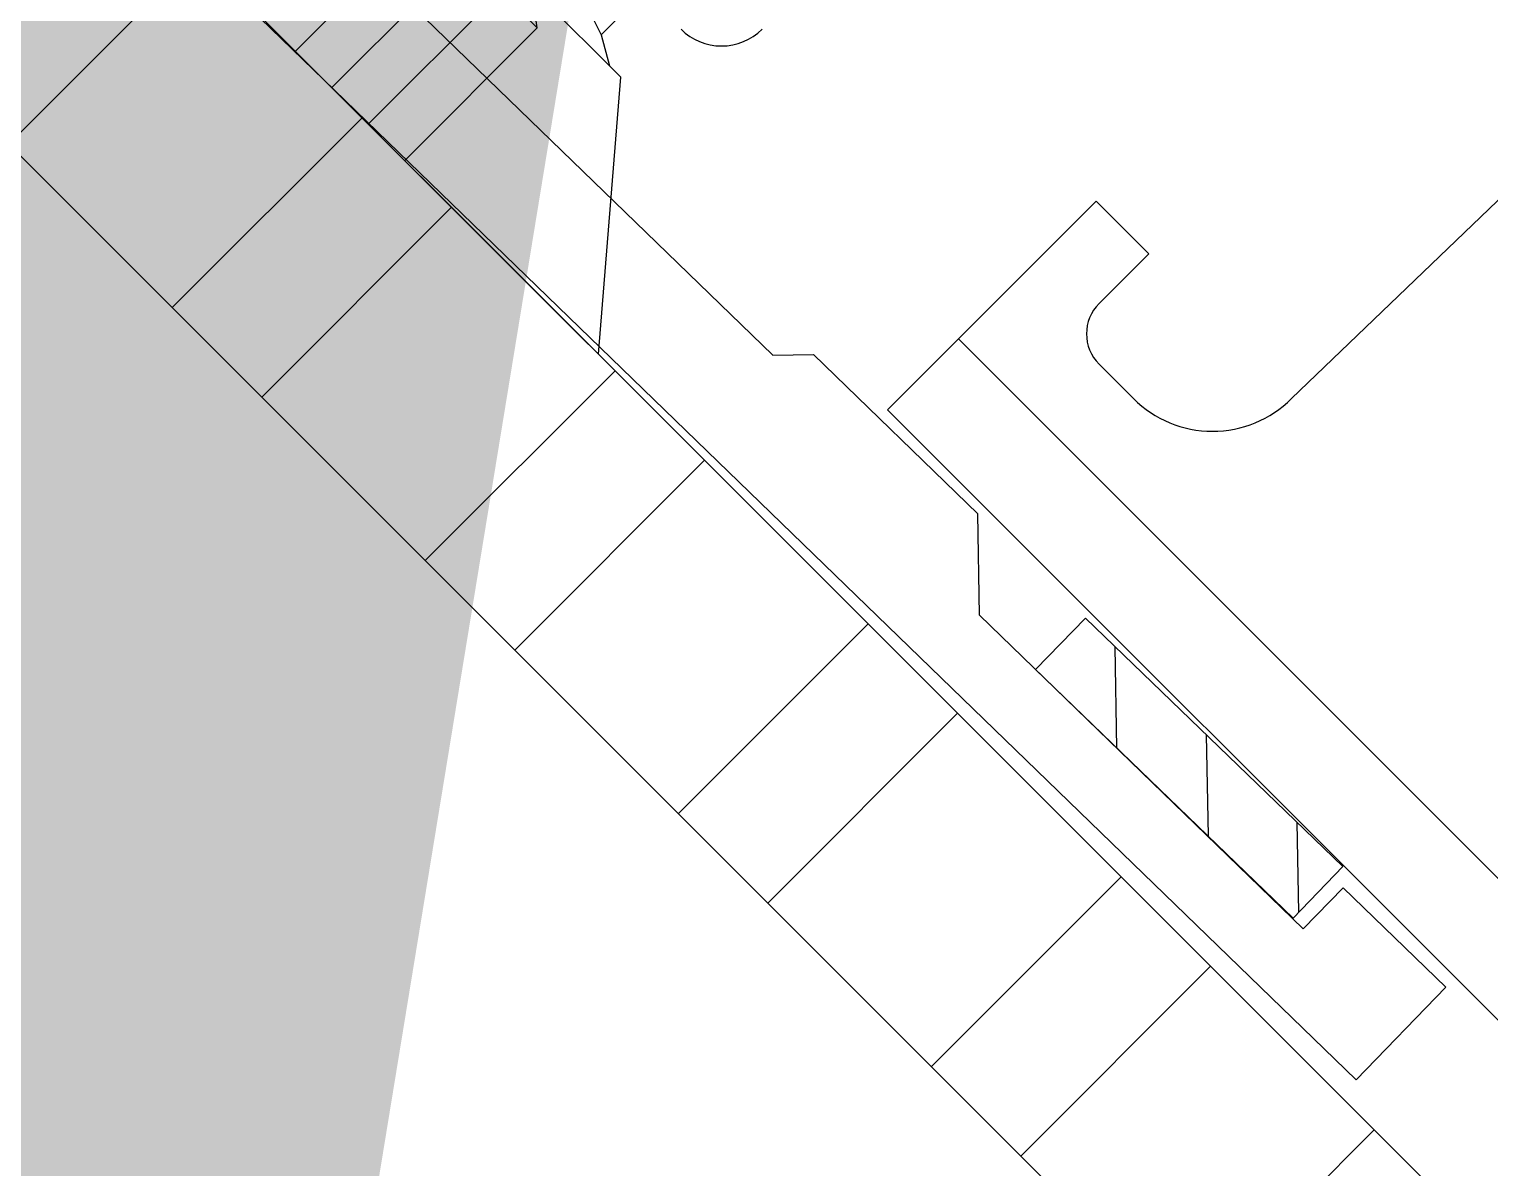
# Model space of a CAD drawing. Header units: inches. Extents: x 0 to 10293, y 0 to 4182.
# Drawn here: x 2924.808 to 2925.828, y 3570.136 to 3570.931 of the extents above; entities that cross this region are included whole.
import ezdxf

# ---------------------------------------------------------------- set-up
doc = ezdxf.new("R2010")
doc.units = ezdxf.units.IN
doc.header["$LTSCALE"] = 48
doc.header["$MEASUREMENT"] = 0
doc.linetypes.add('DASHED', pattern=[0.75, 0.5, -0.25])
doc.layers.add('DETAILS', color=1, linetype='Continuous')
doc.layers.add('GUIDE', color=213, linetype='Continuous')
doc.styles.add('NOTATION', font='romans.shx', dxfattribs={"width": 0.75})
doc.dimstyles.new('AVANT$7', dxfattribs={"dimscale": 96, "dimtxt": 0.09375, "dimasz": 0.078125, "dimexe": 0.0625, "dimexo": 0.046875, "dimgap": 0.03125, "dimtad": 0, "dimdec": 3, "dimrnd": 0.125, "dimzin": 15, "dimdsep": 46, "dimlunit": 4, "dimtxsty": 'NOTATION', "dimblk1": 'AVATICK', "dimblk2": 'AVATICK', "dimsah": 1, "dimcen": 0.0625, "dimdle": 0.09375, "dimclrd": 256, "dimclre": 256, "dimclrt": 11, "dimaunit": 1, "dimadec": 0, "dimazin": 0, "dimtfac": 1.5, "dimtdec": 3, "dimtix": 1, "dimtmove": 1, "dimatfit": 3, "dimldrblk": 'AVATICK', "dimfxl": 0, "dimtvp": 1.25, "dimfrac": 2, "dimtolj": 1, "dimtzin": 15, "dimarcsym": 0})

# ---------------------------------------------------------------- blocks, each defined once
blk = doc.blocks.new('34FHSCREW')
at = {"linetype": 'Continuous'}
for p, q in [((-0.1195, -0.148), (-0.2455, 0)), ((-0.2455, 0), (0.2455, 0)), ((0, 0), (0, 0)), ((0.2455, 0), (0.1195, -0.148)), ((0.1195, -0.148), (-0.1195, -0.148)), ((-0.089, -0.148), (-0.089, -0.17836)), ((-0.089, -0.17836), (0.0017, -0.148)), ((0.089, -0.15918), (0.10838, -0.148)), ((-0.089, -0.21876), (0.089, -0.15918)), ((0.089, -0.22422), (0.089, -0.15918)), ((-0.124, -0.19856), (-0.089, -0.17836)), ((-0.089, -0.21876), (-0.124, -0.19856)), ((-0.089, -0.21876), (-0.089, -0.2838)), ((-0.089, -0.2838), (0.089, -0.22422)), ((0.124, -0.24442), (0.089, -0.22422)), ((0.089, -0.26464), (0.124, -0.24442)), ((-0.089, -0.32422), (0.089, -0.26464)), ((0.089, -0.32968), (0.089, -0.26464)), ((-0.124, -0.30402), (-0.089, -0.2838)), ((-0.089, -0.32422), (-0.124, -0.30402)), ((-0.089, -0.32422), (-0.089, -0.38926)), ((-0.089, -0.38926), (0.089, -0.32968)), ((0.124, -0.34988), (0.089, -0.32968)), ((0.089, -0.37008), (0.124, -0.34988)), ((-0.089, -0.42968), (0.089, -0.37008)), ((0.089, -0.43512), (0.089, -0.37008)), ((-0.124, -0.40946), (-0.089, -0.38926)), ((-0.089, -0.42968), (-0.124, -0.40946)), ((-0.089, -0.42966), (-0.089, -0.49472)), ((-0.089, -0.49472), (0.089, -0.43512)), ((0.124, -0.45534), (0.089, -0.43512)), ((0.089, -0.47554), (0.124, -0.45534)), ((-0.089, -0.53512), (0.089, -0.47554)), ((0.089, -0.52828), (0.089, -0.47554)), ((-0.124, -0.51492), (-0.089, -0.49472)), ((-0.089, -0.53512), (-0.124, -0.51492)), ((-0.06982, -0.58144), (0.089, -0.52828)), ((0.089, -0.52828), (0.124, -0.54848)), ((-0.089, -0.53512), (-0.06982, -0.58144)), ((-0.089, -0.53512), (-0.089, -0.53512)), ((0.124, -0.54848), (0.07072, -0.57924)), ((-0.06982, -0.58144), (-0.0913, -0.59384)), ((-0.05632, -0.61406), (0.07072, -0.57924)), ((0.07072, -0.57924), (0, -0.75)), ((-0.0913, -0.59384), (-0.05632, -0.61406)), ((-0.05632, -0.61406), (0, -0.75))]:
    blk.add_line(p, q, dxfattribs=at)
at = {"linetype": 'DASHED'}
for p, q in [((-0.054, -0.131), (-0.054, 0)), ((-0.018, -0.131), (-0.018, 0)), ((0.018, -0.131), (0.018, 0)), ((0.054, -0.131), (0.054, 0)), ((-0.054, -0.131, 1.89411), (0, -0.17098, 1.89411)), ((0.054, -0.131), (-0.054, -0.131)), ((0.054, -0.131, 1.89411), (0, -0.17098, 1.89411))]:
    blk.add_line(p, q, dxfattribs=at)
at = {"layer": 'GUIDE'}
blk.add_point((0, 0), dxfattribs=at)
blk = doc.blocks.new('RIDGEEXT')
at = {"layer": 'DETAILS'}
blk.add_arc((-0.29, -1.249), 0.04, 270, 0, dxfattribs=at)
blk = doc.blocks.new('14FOAM')
at = {"linetype": 'Continuous'}
for p, q in [((-0.25, 0.0058), (-0.2058, 0.05)), ((-0.25, 0.05), (-0.25, 0)), ((0, 0.05), (-0.25, 0.05)), ((-0.11742, 0.05), (-0.16742, 0)), ((-0.07902, 0), (-0.02902, 0.05)), ((0, 0), (0, 0.05)), ((-0.25, 0), (0, 0))]:
    blk.add_line(p, q, dxfattribs=at)
blk = doc.blocks.new('AVATICK')
blk.add_line((-1, 0), (0.63143, 0))
at = {"const_width": 0.14142}
blk.add_lwpolyline([(0.47143, 0.47143), (-0.47143, -0.47143)], dxfattribs=at)

msp = doc.modelspace()

# ---------------------------------------------------------------- hatches: boundary and pattern name
h = msp.add_hatch()
h.set_pattern_fill('STEEL', color=256, scale=2, style=0)
h.set_pattern_definition([(45, (-978.84915, 802.82162), (-0.176776695, 0.176776695), []), (45, (-978.84915, 802.94662), (-0.176776695, 0.176776695), [])])
h.paths.add_polyline_path([(2923.98875, 3571.92083), (2923.98875, 3574.84316), (2923.80125, 3574.84316), (2923.80125, 3571.84316), (2924.41311, 3571.2313), (2924.54569, 3571.36389)])
h.paths.add_polyline_path([(2924.81933, 3571.08431), (2924.82225, 3571.08733), (2924.54569, 3571.36389), (2924.41311, 3571.2313), (2926.27613, 3569.36829), (2926.40871, 3569.50087), (2925.01141, 3570.89817)])

# ---------------------------------------------------------------- linework, layer by layer
for p, q in [((2924.81933, 3571.08431), (2925.73493, 3570.19702)), ((2924.96119, 3571.05825), (2925.32741, 3570.70334)), ((2925.32741, 3570.70334), (2925.35571, 3570.70378)), ((2925.35571, 3570.70378), (2925.47061, 3570.59244)), ((2925.47171, 3570.52173), (2925.47061, 3570.59244)), ((2925.69793, 3570.30252), (2925.47171, 3570.52173)), ((2925.69793, 3570.30252), (2925.72575, 3570.33125)), ((2925.79756, 3570.26167), (2925.72575, 3570.33125)), ((2925.73493, 3570.19702), (2925.79756, 3570.26167))]:
    msp.add_line(p, q)
at = {"linetype": 'Continuous'}
for p, q in [((2925.86998, 3570.84623), (2925.68967, 3570.67299)), ((2925.40754, 3570.66521), (2925.5532, 3570.81087)), ((2925.5532, 3570.81087), (2925.58997, 3570.7741)), ((2925.58997, 3570.7741), (2925.55532, 3570.73945)), ((2928.28546, 3567.88628), (2925.45703, 3570.71471)), ((2925.55532, 3570.69703), (2925.57936, 3570.67299)), ((2928.23596, 3567.83678), (2925.40754, 3570.66521))]:
    msp.add_line(p, q, dxfattribs=at)
at = {"flags": 128}
msp.add_lwpolyline([(2926.27613, 3569.36829), (2923.80125, 3571.84316), (2923.80125, 3574.84316), (2923.98875, 3574.84316), (2923.98875, 3571.92083), (2926.40871, 3569.50087)], close=True, dxfattribs=at)
at = {"linetype": 'Continuous'}
for centre, radius, start, end in [((2925.57653, 3570.71824), 0.03, 135, 225), ((2925.63452, 3570.72814), 0.078, 225, 315.0014)]:
    msp.add_arc(centre, radius, start, end, dxfattribs=at)

# ---------------------------------------------------------------- block references
at = {"rotation": 315.0000000000184}
msp.add_blockref('RIDGEEXT', (2926.37981, 3571.63748), dxfattribs=at)
at = {"zscale": 0.999996978193125}
for name, p, xscale, yscale, rotation in [('34FHSCREW', (2925.03205, 3570.87753), -0.999996978192807, 0.9999969781929394, 134.9999999999999), ('14FOAM', (2925.51098, 3570.48368), -0.9999969781931851, 0.9999969781933942, 316.0000000000008)]:
    msp.add_blockref(name, p, dxfattribs=dict(at, xscale=xscale, yscale=yscale, rotation=rotation))

# ---------------------------------------------------------------- leaders
msp.add_leader([(2924.89972, 3572.47718), (2899.37655, 3554.14187), (2893.36393, 3554.14187)], dimstyle='AVANT$7')

doc.saveas('drawing.dxf')
